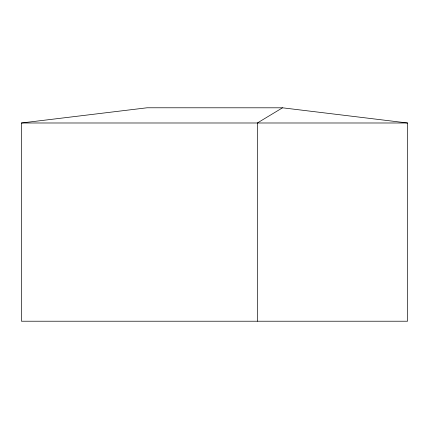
<?xml version="1.0" encoding="UTF-8"?>
<svg xmlns="http://www.w3.org/2000/svg" width="429" height="429" viewBox="0 0 429 429"><rect width="100%" height="100%" fill="white"/><g stroke="black" fill="none" stroke-linecap="round" stroke-linejoin="round"><path stroke-width="0.64" d="M282.507 107.808L147.083 107.781L21.45 122.989L21.45 321.219L407.55 321.219L407.55 122.989L282.507 107.808L257.357 122.989L257.357 321.219M21.45 122.989L407.55 122.989"/></g></svg>
